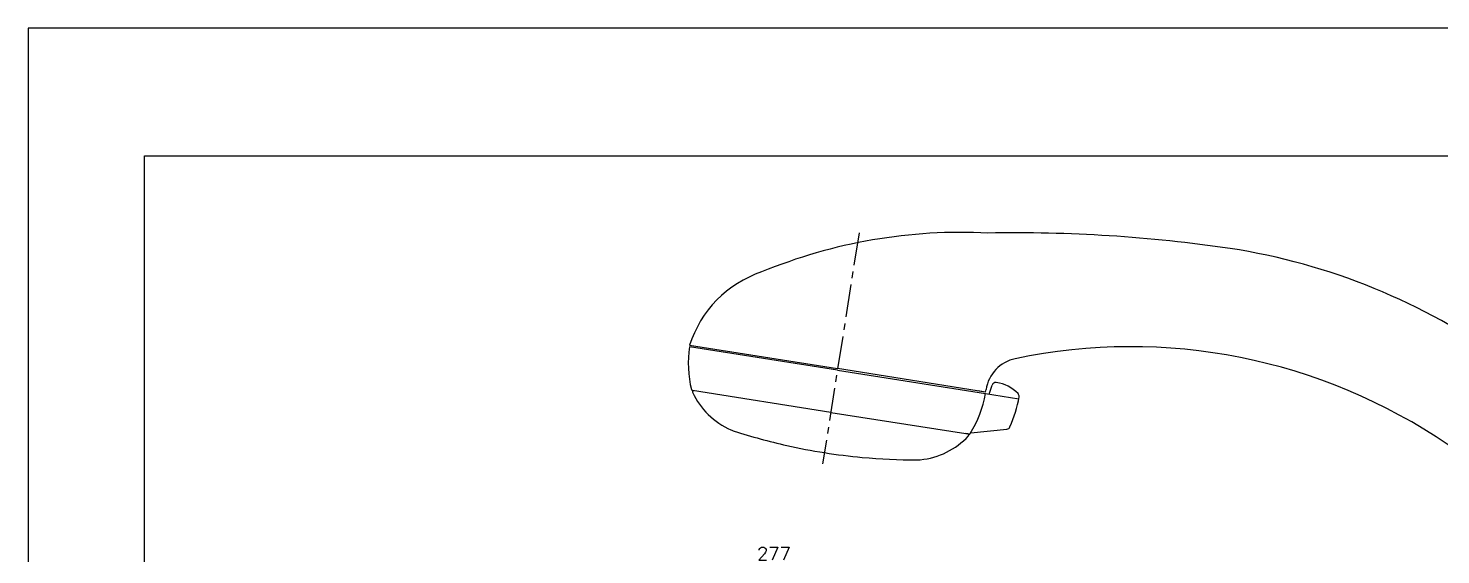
# Model space of a CAD drawing. Extents: x 624 to 1218, y 30 to 450.
# Drawn here: x 624 to 1001.1, y 309.5 to 450 of the extents above; entities that cross this region are included whole.
import ezdxf

# ---------------------------------------------------------------- set-up
doc = ezdxf.new("R2010")
doc.units = 0
doc.header["$LTSCALE"] = 7
doc.header["$MEASUREMENT"] = 0
doc.linetypes.add('CENTER', pattern=[2, 1.25, -0.25, 0.25, -0.25])
doc.layers.get('0').update_dxf_attribs({"color": 2, "linetype": 'CONTINUOUS'})
for name, color, linetype in [('CL', 1, 'CENTER'), ('DIM', 2, 'CONTINUOUS'), ('DWG', 7, 'CONTINUOUS')]:
    doc.layers.add(name, color=color, linetype=linetype)
doc.styles.add('GHS', font='ROMANS', dxfattribs={"bigfont": 'GHS'})

msp = doc.modelspace()

# ---------------------------------------------------------------- linework, layer by layer
for p, q in [((624.0000030919139, 449.9999955064764), (624.0000030919139, 29.99999550645952)), ((1218.000003091938, 449.9999955064764), (624.0000030919139, 449.9999955064764))]:
    msp.add_line(p, q)
at = {"color": 4}
for p, q in [((655.0000030919139, 40.99999550645953), (655.0000030919136, 415.9999955064596)), ((655.0000030919136, 415.9999955064596), (1204.000003091914, 415.9999955064595))]:
    msp.add_line(p, q, dxfattribs=at)
at = {"layer": 'CL'}
msp.add_line((845.8259025366849, 395.4394757993696), (836.1080899012575, 333.8144347944244), dxfattribs=at)
at = {"layer": 'DIM', "color": 7, "linetype": 'ByBlock'}
for p, q in [((840.0456763953582, 358.7844499884663), (800.5339281246429, 365.0151601077782)), ((840.0456763953541, 358.7844499884404), (879.5574246660785, 352.5537398691349)), ((880.5452183728473, 352.3979721161522), (881.3768625270905, 354.8185485295758)), ((838.2699240113448, 347.523601731265), (801.3254165389703, 353.3494769870381)), ((879.5574246660781, 352.5537398691349), (888.4475680269923, 351.1518300922867)), ((879.6197317672716, 352.9488573518415), (879.7231014355566, 353.6043711269763)), ((838.2699240113495, 347.523601731295), (874.3243943083837, 341.8380787474175)), ((874.3243943083844, 341.8380787474166), (874.8665006961262, 341.752592584347)), ((875.2144314837296, 341.697726475556), (874.324394308384, 341.8380787474184)), ((875.64119633886, 342.0405761225161), (885.3088706484893, 343.0632877452031))]:
    msp.add_line(p, q, dxfattribs=at)
for centre, radius, start, end in [((873.1843786768002, 255.5484633376386), 140, 87.11318466160233, 112.4167098364862), ((887.1998881390887, -4.568562512530665), 400, 81.70791745501906, 90.99766633381788), ((919.0398601980576, 223.226246261152), 170, 54.31238513166353, 81.25448865051231), ((829.2407955823574, 356.4946081270309), 29.99999999999999, 108.3487733724388, 162.7111551522148), ((830.2220699219934, 360.7007381743169), 29.99999999999999, 171.7313896787972, 193.7413648834267), ((918.3972276672148, 215.0401992633642), 150, 55.62840964179124, 101.8697221566472), ((889.6010385032371, 352.0466935971458), 9.999999999999998, 101.8697221566472, 171.0386738878732), ((882.3226006414477, 354.4936186616774), 0.9999999999999999, 81.86529408140169, 161.038673887864), ((881.0490925809959, 345.584175512975), 9.999999999999998, 43.82227728892033, 81.86529408140169), ((801.3721468648646, 353.645815099067), 0.3, 193.7413648834536, 261.0386738878538), ((801.6266170006772, 352.998272766215), 0.3, 81.03867388785376, 204.7207702179431), ((819.5212427572576, 361.2367416186107), 20.00000000000212, 204.7207702179732, 246.7676464085921), ((849.9822756452386, 357.5847000553222), 29.99999999999999, 328.3359828922866, 350.3459580969047), ((858.8796597707237, 356.2251723189615), 29.99999999999999, 335.1927673525116, 351.2547878282229), ((887.5425121205424, 351.8159892684907), 0.9999999999999999, 351.2547878281966, 43.82227728892033), ((885.2036709200547, 344.0577388586994), 0.9999999999999999, 276.0386738878478, 335.1927673525123), ((819.5212427572558, 361.2367416186094), 20, 246.7676464085992, 249.314742918112), ((861.4982336374876, 494.8248089976205), 160, 252.150940143176, 257.3852290220591), ((860.3287676298678, 354.8016971243487), 20.00000000000221, 275.3097013671088, 317.3565775577469), ((874.8197703702313, 341.4562544723153), 0.3, 317.3565775577468, 81.03867388785376), ((875.2611618096246, 341.9940645875854), 0.3, 261.0386738878288, 328.3359828922866), ((861.4982336374876, 494.8248089976205), 160, 257.3852290220591, 261.0386738878538), ((861.4982336374876, 494.8248089976205), 160, 261.0386738878538, 264.6921187536469), ((861.4982336374876, 494.8248089976205), 160, 264.6921187536469, 269.9264076325388), ((860.3287676298696, 354.8016971243469), 20, 272.7626048575883, 275.3097013671039)]:
    msp.add_arc(centre, radius, start, end, dxfattribs=at)
at = {"layer": 'DWG'}
for p, q in [((800.596235225835, 365.4102775904844), (840.1079834965528, 359.1795674711825)), ((879.6197317672716, 352.9488573518415), (840.1079834965503, 359.1795674711666)), ((879.6197317672727, 352.9488573518438), (877.6441443537362, 353.2603928578101))]:
    msp.add_line(p, q, dxfattribs=at)

# ---------------------------------------------------------------- texts
at = {"layer": 'DIM', "insert": (823.0889964939649, 309.8157027986076), "char_height": 3.5, "attachment_point": 5, "style": 'GHS'}
msp.add_mtext('\\A1;277', dxfattribs=at)

doc.saveas('drawing.dxf')
